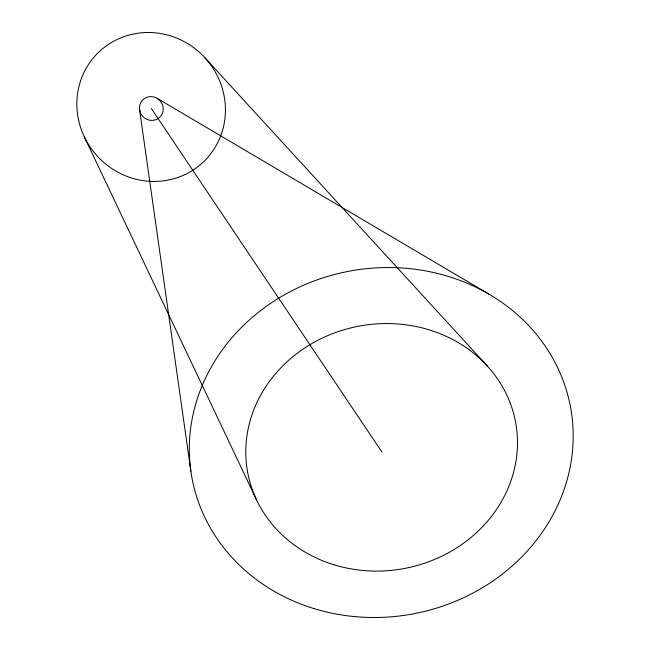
<?xml version="1.0" encoding="UTF-8"?>
<svg xmlns="http://www.w3.org/2000/svg" width="650" height="650" viewBox="0 0 650 650"><rect width="100%" height="100%" fill="white"/><g stroke="black" fill="none" stroke-linecap="round" stroke-linejoin="round"><path stroke-width="0.97" d="M157.105 98.321L489.686 294.572M204.953 57.793L487.256 365.966M151.361 108.55L382.013 452.156M84.272 136.752L256.596 499.956M139.588 109.728L190.873 471.226M333.84 564.728A136.297 123.281 -10.9 0 0 515.661 422.573A136.297 123.281 -10.9 0 0 295.384 354.689A136.297 123.281 -10.9 0 0 333.84 564.728M78.496 119.706A75.847 72.897 46.7 0 0 200.972 164.141A75.847 72.897 46.7 0 0 173.956 37.058A75.847 72.897 46.7 0 0 78.496 119.706M139.758 110.662A12.131 11.659 46.5 0 0 159.412 117.577A12.131 11.659 46.5 0 0 154.887 97.289A12.131 11.659 46.5 0 0 139.758 110.662M313.519 608.433A192.562 174.298 -10.9 0 0 570.635 407.745A192.562 174.298 -10.9 0 0 259.577 311.391A192.562 174.298 -10.9 0 0 313.519 608.433"/></g></svg>
